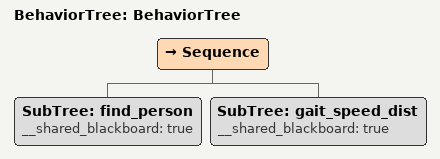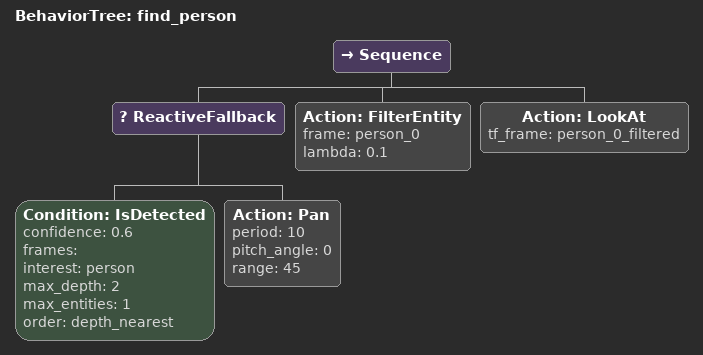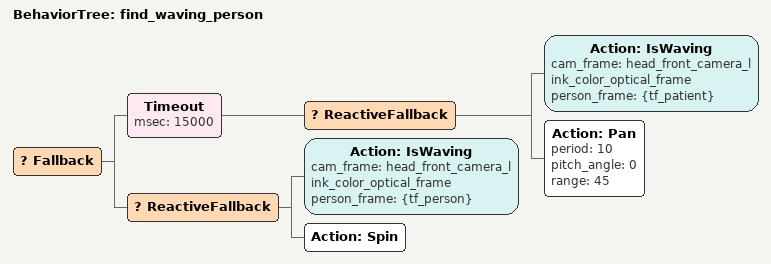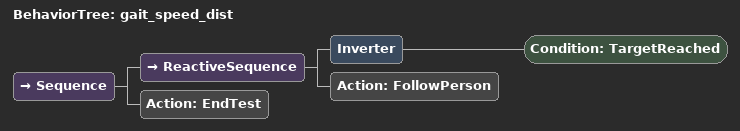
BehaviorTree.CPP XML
<?xml version="1.0"?>
<root main_tree_to_execute="BehaviorTree">
    <BehaviorTree ID="BehaviorTree">
        <Sequence>
            <SubTree ID="find_person" __shared_blackboard="true"/>
            <SubTree ID="gait_speed_dist" __shared_blackboard="true"/>
        </Sequence>
    </BehaviorTree>
    <BehaviorTree ID="find_person">
        <Sequence>
            <ReactiveFallback>
                <Condition ID="IsDetected" confidence="0.6" frames="" interest="person" max_depth="2" max_entities="1" order="depth_nearest"/>
                <Action ID="Pan" period="10" pitch_angle="0" range="45"/>
            </ReactiveFallback>
            <Action ID="FilterEntity" frame="person_0" lambda="0.1"/>
            <Action ID="LookAt" tf_frame="person_0_filtered"/>
        </Sequence>
    </BehaviorTree>
    <BehaviorTree ID="find_waving_person">
        <Fallback>
            <Timeout msec="15000">
                <ReactiveFallback>
                    <Action ID="IsWaving" cam_frame="head_front_camera_link_color_optical_frame" person_frame="{tf_patient}"/>
                    <Action ID="Pan" period="10" pitch_angle="0" range="45"/>
                </ReactiveFallback>
            </Timeout>
            <ReactiveFallback>
                <Action ID="IsWaving" cam_frame="head_front_camera_link_color_optical_frame" person_frame="{tf_person}"/>
                <Action ID="Spin"/>
            </ReactiveFallback>
        </Fallback>
    </BehaviorTree>
    <BehaviorTree ID="gait_speed_dist">
        <Sequence>
            <ReactiveSequence>
                <Inverter>
                    <Condition ID="TargetReached"/>
                </Inverter>
                <Action ID="FollowPerson"/>
            </ReactiveSequence>
            <Action ID="EndTest"/>
        </Sequence>
    </BehaviorTree>
</root>
